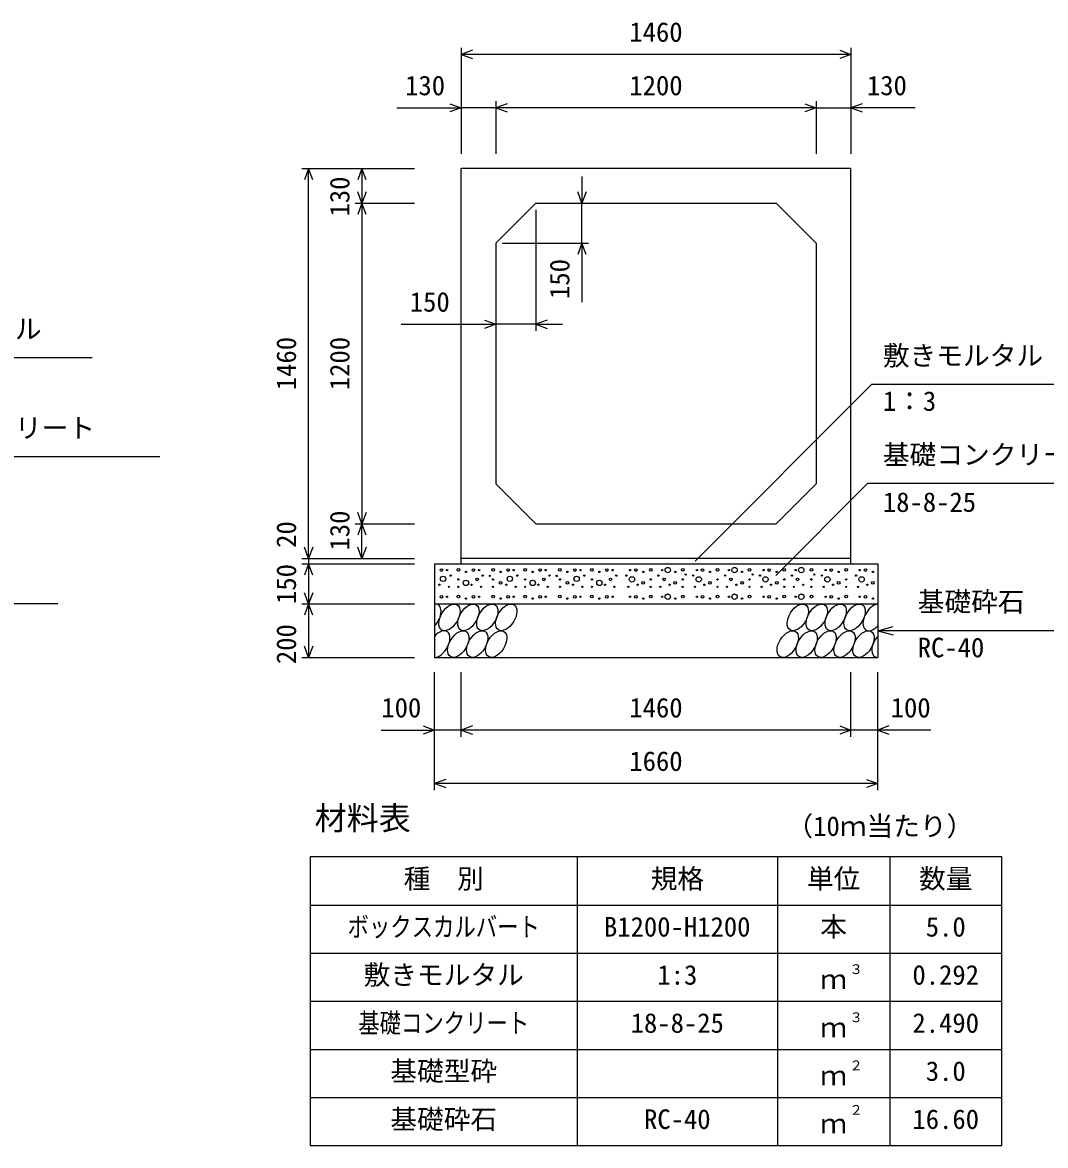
# Model space of a CAD drawing. Units: millimetres, scale not verified. Extents: x -25170 to 75630, y 0 to 35640.
# Drawn here: x 49117 to 52948, y 18185 to 22388 of the extents above; entities that cross this region are included whole.
import ezdxf
from ezdxf.enums import TextEntityAlignment as Align

# ---------------------------------------------------------------- set-up
doc = ezdxf.new("R2010")
doc.units = ezdxf.units.MM
doc.header["$LTSCALE"] = 60
for name, color, linetype, lineweight in [('DIM', 7, 'Continuous', 25), ('HATCH', 6, 'Continuous', 25), ('HYO', 3, 'Continuous', 25), ('HYO2', 4, 'Continuous', 25), ('OUTLINE', 3, 'Continuous', 25), ('TXT', 7, 'Continuous', 25)]:
    doc.layers.add(name, color=color, linetype=linetype, lineweight=lineweight)
doc.styles.add('ＭＳ ゴシック', font='')
doc.styles.get('ＭＳ ゴシック').set_extended_font_data('MS Gothic')

msp = doc.modelspace()

# ---------------------------------------------------------------- linework, layer by layer
at = {"layer": 'DIM'}
for p, q in [((50759.98, 22293.78), (50759.98, 21896.89)), ((50802.27, 22284.17), (50759.98, 22268.78)), ((52177.7, 22284.17), (52219.98, 22268.78)), ((52219.98, 22293.78), (52219.98, 21896.89)), ((52219.98, 22268.78), (50759.98, 22268.78)), ((50759.98, 22268.78), (50802.27, 22253.39)), ((52219.98, 22268.78), (52177.7, 22253.39)), ((50519.24, 22068.78), (50759.98, 22068.78)), ((50717.7, 22084.17), (50759.98, 22068.78)), ((50759.98, 22068.78), (50717.7, 22053.39)), ((50889.98, 22068.78), (50759.98, 22068.78)), ((50889.98, 22093.78), (50889.98, 21896.89)), ((50932.27, 22084.17), (50889.98, 22068.78)), ((52089.98, 22068.78), (50889.98, 22068.78)), ((50889.98, 22068.78), (50932.27, 22053.39)), ((52047.7, 22084.17), (52089.98, 22068.78)), ((52089.98, 22068.78), (52047.7, 22053.39)), ((52089.98, 22093.78), (52089.98, 21896.89)), ((52089.98, 22068.78), (52219.98, 22068.78)), ((52262.27, 22084.17), (52219.98, 22068.78)), ((52460.73, 22068.78), (52219.98, 22068.78)), ((52219.98, 22068.78), (52262.27, 22053.39)), ((50163.88, 21841.89), (50584.98, 21841.89)), ((50188.88, 21841.89), (50173.49, 21799.6)), ((50188.88, 20381.89), (50188.88, 21841.89)), ((50204.27, 21799.6), (50188.88, 21841.89)), ((50388.88, 21841.89), (50373.49, 21799.6)), ((50388.88, 21841.89), (50388.88, 21711.89)), ((50404.27, 21799.6), (50388.88, 21841.89)), ((51212.46, 21811.89), (51212.46, 21711.89)), ((50388.88, 21711.89), (50373.49, 21754.17)), ((50404.27, 21754.17), (50388.88, 21711.89)), ((51212.46, 21711.89), (51197.07, 21754.17)), ((51227.85, 21754.17), (51212.46, 21711.89)), ((50363.88, 21711.89), (50584.98, 21711.89)), ((50388.88, 21711.89), (50373.49, 21669.6)), ((50388.88, 21711.89), (50388.88, 20511.89)), ((50404.27, 21669.6), (50388.88, 21711.89)), ((51212.46, 21561.89), (51212.46, 21711.89)), ((51039.98, 21686.89), (51039.98, 21233.87)), ((50914.98, 21561.89), (51237.46, 21561.89)), ((51212.46, 21561.89), (51197.07, 21519.6)), ((51227.85, 21519.6), (51212.46, 21561.89)), ((51212.46, 21561.89), (51212.46, 21341.01)), ((50847.7, 21274.26), (50889.98, 21258.87)), ((51082.27, 21274.26), (51039.98, 21258.87)), ((50535.88, 21258.87), (50889.98, 21258.87)), ((50889.98, 21258.87), (50847.7, 21243.48)), ((51039.98, 21258.87), (50889.98, 21258.87)), ((51039.98, 21258.87), (51139.98, 21258.87)), ((51039.98, 21258.87), (51082.27, 21243.48)), ((49378.89, 21132.83), (48546.48, 21132.83)), ((51636.2, 20372.55), (52296.48, 21032.83)), ((53128.89, 21032.83), (52296.48, 21032.83)), ((49631.62, 20762.22), (48532.07, 20762.22)), ((51938.01, 20318.16), (52282.07, 20662.22)), ((53381.62, 20662.22), (52282.07, 20662.22)), ((50388.88, 20511.89), (50373.49, 20554.17)), ((50404.27, 20554.17), (50388.88, 20511.89)), ((50363.88, 20511.89), (50584.98, 20511.89)), ((50388.88, 20511.89), (50373.49, 20469.6)), ((50388.88, 20381.89), (50388.88, 20511.89)), ((50404.27, 20469.6), (50388.88, 20511.89)), ((50188.88, 20381.89), (50173.49, 20424.17)), ((50204.27, 20424.17), (50188.88, 20381.89)), ((50388.88, 20381.89), (50373.49, 20424.17)), ((50404.27, 20424.17), (50388.88, 20381.89)), ((50163.88, 20381.89), (50584.98, 20381.89)), ((50163.88, 20361.89), (50584.98, 20361.89)), ((50188.88, 20361.89), (50173.49, 20319.6)), ((50188.88, 20381.89), (50188.88, 20361.89)), ((50188.88, 20361.89), (50188.88, 20211.89)), ((50204.27, 20319.6), (50188.88, 20361.89)), ((50188.88, 20211.89), (50173.49, 20254.17)), ((50204.27, 20254.17), (50188.88, 20211.89)), ((49249.79, 20211.89), (48569.98, 20211.89)), ((50163.88, 20211.89), (50584.98, 20211.89)), ((50188.88, 20211.89), (50173.49, 20169.6)), ((50188.88, 20211.89), (50188.88, 20011.89)), ((50204.27, 20169.6), (50188.88, 20211.89)), ((52319.98, 20111.89), (52377.94, 20127.42)), ((52999.79, 20111.89), (52319.98, 20111.89)), ((52319.98, 20111.89), (52377.94, 20096.36)), ((50188.88, 20011.89), (50173.49, 20054.17)), ((50204.27, 20054.17), (50188.88, 20011.89)), ((50163.88, 20011.89), (50584.98, 20011.89)), ((50659.98, 19515.28), (50659.98, 19956.89)), ((50759.98, 19715.28), (50759.98, 19956.89)), ((52219.98, 19715.28), (52219.98, 19956.89)), ((52219.98, 19715.28), (52219.98, 19956.89)), ((52319.98, 19515.28), (52319.98, 19956.89)), ((50617.7, 19755.67), (50659.98, 19740.28)), ((50802.27, 19755.67), (50759.98, 19740.28)), ((52177.7, 19755.67), (52219.98, 19740.28)), ((52362.27, 19755.67), (52319.98, 19740.28)), ((50460.44, 19740.28), (50659.98, 19740.28)), ((50659.98, 19740.28), (50617.7, 19724.88)), ((50759.98, 19740.28), (50659.98, 19740.28)), ((52219.98, 19740.28), (50759.98, 19740.28)), ((50759.98, 19740.28), (50802.27, 19724.88)), ((52219.98, 19740.28), (52177.7, 19724.88)), ((52319.98, 19740.28), (52219.98, 19740.28)), ((52519.53, 19740.28), (52319.98, 19740.28)), ((52319.98, 19740.28), (52362.27, 19724.88)), ((50702.27, 19555.67), (50659.98, 19540.28)), ((52277.7, 19555.67), (52319.98, 19540.28)), ((52319.98, 19540.28), (50659.98, 19540.28)), ((50659.98, 19540.28), (50702.27, 19524.88)), ((52319.98, 19540.28), (52277.7, 19524.88))]:
    msp.add_line(p, q, dxfattribs=at)
at = {"layer": 'HATCH'}
for centre, radius in [((50686.02, 20339.07), 5), ((50749.95, 20339.94), 5), ((50806.02, 20339.07), 5), ((50879.95, 20339.94), 5), ((50936.02, 20339.07), 5), ((50999.95, 20339.94), 5), ((51056.02, 20339.07), 5), ((51129.95, 20339.94), 5), ((51186.02, 20339.07), 5), ((51249.95, 20339.94), 5), ((51306.02, 20339.07), 5), ((51413.94, 20339.07), 5), ((51470.01, 20339.94), 5), ((51533.94, 20339.07), 10), ((51590.01, 20339.94), 5), ((51663.94, 20339.07), 5), ((51720.01, 20339.94), 5), ((51783.94, 20339.07), 10), ((51840.01, 20339.94), 5), ((51913.94, 20339.07), 5), ((51970.01, 20339.94), 5), ((52033.94, 20339.07), 10), ((52071.84, 20339.94), 5), ((52145.76, 20339.07), 5), ((52201.84, 20339.94), 5), ((52273.83, 20339.07), 5), ((50692.56, 20306.05), 10), ((50707.05, 20339.07), 2.5), ((50721.07, 20318.05), 2.5), ((50749.95, 20304.05), 2.5), ((50777.99, 20290.92), 10), ((50777.99, 20332.06), 2.5), ((50820.04, 20304.05), 5), ((50827.05, 20339.07), 2.5), ((50841.07, 20318.05), 2.5), ((50867.53, 20317.15), 2.5), ((50879.95, 20304.05), 2.5), ((50907.99, 20332.06), 2.5), ((50942.56, 20306.05), 10), ((50957.05, 20339.07), 2.5), ((50971.07, 20318.05), 2.5), ((50999.95, 20304.05), 2.5), ((51027.99, 20290.92), 10), ((51027.99, 20332.06), 2.5), ((51070.04, 20304.05), 5), ((51077.05, 20339.07), 2.5), ((51091.07, 20318.05), 2.5), ((51117.53, 20317.15), 2.5), ((51129.95, 20304.05), 2.5), ((51157.99, 20332.06), 2.5), ((51192.56, 20306.05), 10), ((51207.05, 20339.07), 2.5), ((51221.07, 20318.05), 2.5), ((51249.95, 20304.05), 2.5), ((51277.99, 20290.92), 10), ((51277.99, 20332.06), 2.5), ((51320.04, 20304.05), 5), ((51327.05, 20339.07), 2.5), ((51341.07, 20318.05), 2.5), ((51378.89, 20318.05), 2.5), ((51399.92, 20304.05), 10), ((51392.91, 20339.07), 2.5), ((51441.98, 20332.06), 2.5), ((51470.01, 20304.05), 2.5), ((51498.89, 20318.05), 2.5), ((51512.91, 20339.07), 2.5), ((51519.92, 20304.05), 5), ((51561.98, 20332.06), 2.5), ((51590.01, 20304.05), 2.5), ((51601.35, 20322.37), 2.5), ((51628.89, 20318.05), 2.5), ((51649.92, 20304.05), 10), ((51642.91, 20339.07), 2.5), ((51691.98, 20332.06), 2.5), ((51720.01, 20304.05), 2.5), ((51748.89, 20318.05), 2.5), ((51762.91, 20339.07), 2.5), ((51769.92, 20304.05), 5), ((51811.98, 20332.06), 2.5), ((51840.01, 20304.05), 2.5), ((51851.35, 20322.37), 2.5), ((51878.89, 20318.05), 2.5), ((51899.92, 20304.05), 10), ((51892.91, 20339.07), 2.5), ((51941.98, 20332.06), 2.5), ((51970.01, 20304.05), 2.5), ((51998.89, 20318.05), 2.5), ((52012.91, 20339.07), 2.5), ((52019.92, 20304.05), 5), ((52071.84, 20304.05), 2.5), ((52083.18, 20322.37), 2.5), ((52110.71, 20318.05), 2.5), ((52131.74, 20304.05), 10), ((52124.73, 20339.07), 2.5), ((52173.8, 20332.06), 2.5), ((52201.84, 20304.05), 2.5), ((52238.78, 20318.05), 2.5), ((52259.81, 20304.05), 10), ((52252.79, 20339.07), 2.5), ((52301.86, 20332.06), 2.5), ((50679.01, 20283.91), 2.5), ((50714.06, 20276.04), 2.5), ((50749.95, 20276.04), 2.5), ((50799.01, 20283.91), 2.5), ((50834.06, 20276.04), 2.5), ((50879.95, 20276.04), 2.5), ((50907.99, 20290.92), 5), ((50929.01, 20283.91), 2.5), ((50964.06, 20276.04), 2.5), ((50999.95, 20276.04), 2.5), ((51049.01, 20283.91), 2.5), ((51084.06, 20276.04), 2.5), ((51129.95, 20276.04), 2.5), ((51157.99, 20290.92), 5), ((51179.01, 20283.91), 2.5), ((51214.06, 20276.04), 2.5), ((51249.95, 20276.04), 2.5), ((51299.01, 20283.91), 2.5), ((51334.06, 20276.04), 2.5), ((51385.9, 20276.04), 2.5), ((51420.95, 20283.91), 2.5), ((51441.98, 20290.92), 5), ((51470.01, 20276.04), 2.5), ((51505.9, 20276.04), 2.5), ((51540.95, 20283.91), 2.5), ((51561.98, 20290.92), 5), ((51590.01, 20276.04), 2.5), ((51635.9, 20276.04), 2.5), ((51670.95, 20283.91), 2.5), ((51691.98, 20290.92), 5), ((51720.01, 20276.04), 2.5), ((51755.9, 20276.04), 2.5), ((51790.95, 20283.91), 2.5), ((51811.98, 20290.92), 5), ((51840.01, 20276.04), 2.5), ((51885.9, 20276.04), 2.5), ((51920.95, 20283.91), 2.5), ((51941.98, 20290.92), 5), ((51970.01, 20276.04), 2.5), ((52005.9, 20276.04), 2.5), ((52040.95, 20283.91), 2.5), ((52071.84, 20276.04), 2.5), ((52117.72, 20276.04), 2.5), ((52152.77, 20283.91), 2.5), ((52173.8, 20290.92), 5), ((52201.84, 20276.04), 2.5), ((52245.79, 20276.04), 2.5), ((52280.83, 20283.91), 2.5), ((52301.86, 20290.92), 5), ((50686.02, 20239.07), 5), ((50707.05, 20239.07), 2.5), ((50749.95, 20239.94), 5), ((50777.99, 20232.06), 2.5), ((50806.02, 20239.07), 5), ((50827.05, 20239.07), 2.5), ((50879.95, 20239.94), 5), ((50907.99, 20232.06), 2.5), ((50936.02, 20239.07), 5), ((50957.05, 20239.07), 2.5), ((50999.95, 20239.94), 5), ((51027.99, 20232.06), 2.5), ((51056.02, 20239.07), 5), ((51077.05, 20239.07), 2.5), ((51129.95, 20239.94), 5), ((51157.99, 20232.06), 2.5), ((51186.02, 20239.07), 5), ((51207.05, 20239.07), 2.5), ((51249.95, 20239.94), 5), ((51277.99, 20232.06), 2.5), ((51306.02, 20239.07), 5), ((51327.05, 20239.07), 2.5), ((51392.91, 20239.07), 2.5), ((51413.94, 20239.07), 5), ((51441.98, 20232.06), 2.5), ((51470.01, 20239.94), 5), ((51512.91, 20239.07), 2.5), ((51533.94, 20239.07), 10), ((51561.98, 20232.06), 2.5), ((51590.01, 20239.94), 5), ((51642.91, 20239.07), 2.5), ((51663.94, 20239.07), 5), ((51691.98, 20232.06), 2.5), ((51720.01, 20239.94), 5), ((51762.91, 20239.07), 2.5), ((51783.94, 20239.07), 10), ((51811.98, 20232.06), 2.5), ((51840.01, 20239.94), 5), ((51892.91, 20239.07), 2.5), ((51913.94, 20239.07), 5), ((51941.98, 20232.06), 2.5), ((51970.01, 20239.94), 5), ((52012.91, 20239.07), 2.5), ((52033.94, 20239.07), 10), ((52071.84, 20239.94), 5), ((52124.73, 20239.07), 2.5), ((52145.76, 20239.07), 5), ((52173.8, 20232.06), 2.5), ((52201.84, 20239.94), 5), ((52252.79, 20239.07), 2.5), ((52273.83, 20239.07), 5), ((52301.86, 20232.06), 2.5)]:
    msp.add_circle(centre, radius, dxfattribs=at)
for centre in [(50716.29, 20161.88), (50787.24, 20161.88), (50858.2, 20161.88), (50929.15, 20161.88), (52020.71, 20161.88), (52091.67, 20161.88), (52162.63, 20161.88), (52233.58, 20161.88), (50749.53, 20061.89), (50820.49, 20061.89), (50891.45, 20061.89), (51983.01, 20061.89), (52053.96, 20061.89), (52124.92, 20061.89), (52195.87, 20061.89), (52266.83, 20061.89)]:
    msp.add_ellipse(centre, major_axis=(29.09, 47.08), ratio=0.5792, dxfattribs=at)
for centre, start_param, end_param in [((50645.33, 20161.88), 4.3355439, 6.7245934), ((52304.54, 20161.88), 0.4199491, 4.357003), ((50678.58, 20061.89), 3.4740877, 7.5860497), ((52337.79, 20061.89), 1.2805297, 3.4964223)]:
    msp.add_ellipse(centre, major_axis=(29.09, 47.08), ratio=0.5792, start_param=start_param, end_param=end_param, dxfattribs=at)
at = {"layer": 'HYO'}
for p, q in [((52784.98, 19265.28), (50194.98, 19265.28)), ((50194.98, 19265.28), (50194.98, 18185.28)), ((51194.98, 19265.28), (51194.98, 18185.28)), ((51944.98, 19265.28), (51944.98, 18185.28)), ((52364.98, 19265.28), (52364.98, 18185.28)), ((52784.98, 18185.28), (52784.98, 19265.28)), ((50194.98, 19085.28), (52784.98, 19085.28)), ((50194.98, 18185.28), (52784.98, 18185.28))]:
    msp.add_line(p, q, dxfattribs=at)
at = {"layer": 'HYO2'}
for p, q in [((50194.98, 18905.28), (52784.98, 18905.28)), ((50194.98, 18725.28), (52784.98, 18725.28)), ((50194.98, 18545.28), (52784.98, 18545.28)), ((50194.98, 18365.28), (52784.98, 18365.28))]:
    msp.add_line(p, q, dxfattribs=at)
at = {"layer": 'OUTLINE'}
for p, q in [((52219.98, 21841.89), (50759.98, 21841.89)), ((50759.98, 20361.89), (50759.98, 21841.89)), ((52219.98, 20361.89), (52219.98, 21841.89)), ((51039.98, 21711.89), (50889.98, 21561.89)), ((51039.98, 21711.89), (51939.98, 21711.89)), ((52089.98, 21561.89), (51939.98, 21711.89)), ((50889.98, 21561.89), (50889.98, 20661.89)), ((52089.98, 21561.89), (52089.98, 20661.89)), ((51039.98, 20511.89), (50889.98, 20661.89)), ((51939.98, 20511.89), (52089.98, 20661.89)), ((51039.98, 20511.89), (51939.98, 20511.89)), ((50659.98, 20361.89), (50659.98, 20011.89)), ((50659.98, 20361.89), (52319.98, 20361.89)), ((52219.98, 20381.89), (50759.98, 20381.89)), ((52319.98, 20361.89), (52319.98, 20011.89)), ((50659.98, 20211.89), (52319.98, 20211.89)), ((50659.98, 20011.89), (52319.98, 20011.89))]:
    msp.add_line(p, q, dxfattribs=at)

# ---------------------------------------------------------------- texts
at = {"layer": 'DIM', "style": 'ＭＳ ゴシック'}
for s, p in [('1460', (51389.98, 22293.78)), ('130', (50550.34, 22093.78)), ('1200', (51389.98, 22093.78)), ('130', (52279.62, 22093.78)), ('150', (50567.84, 21283.87)), ('敷きモルタル', (48589.33, 21182.83)), ('敷きモルタル', (52339.33, 21082.83)), ('1：3', (52339.33, 20912.72)), ('基礎コンクリート', (48589.33, 20812.22)), ('基礎コンクリート', (52339.33, 20712.22)), ('18-8-25', (52339.33, 20534.59)), ('基礎砕石', (52469.72, 20161.89)), ('RC-40', (52469.72, 19990.51)), ('100', (50461.34, 19765.28)), ('1460', (51389.98, 19765.28)), ('100', (52368.62, 19765.28)), ('1660', (51389.98, 19565.28))]:
    msp.add_text(s, height=73.31, dxfattribs=at).set_placement(p, align=Align.BOTTOM_LEFT)
for s, p in [('130', (50363.88, 21661.89)), ('150', (51187.46, 21353.39)), ('1460', (50163.88, 21011.89)), ('1200', (50363.88, 21011.89)), ('130', (50363.88, 20411.89)), ('20', (50163.88, 20421.96)), ('150', (50163.88, 20211.89)), ('200', (50163.88, 19986.89))]:
    msp.add_text(s, height=73.31, rotation=90, dxfattribs=at).set_placement(p, align=Align.BOTTOM_LEFT)
at = {"layer": 'TXT', "style": 'ＭＳ ゴシック'}
for s, height, p in [('材料表', 87.98, (50211.65, 19340.28)), ('（10ｍ当たり）', 73.31, (51978.31, 19321.94)), ('種\u3000別', 73.31, (50544.98, 19125.28)), ('規格', 73.31, (51469.98, 19125.28)), ('単位', 73.31, (52054.98, 19125.28)), ('数量', 73.31, (52474.98, 19125.28)), ('B1200-H1200', 73.31, (51294.98, 18945.28)), ('本', 73.31, (52104.98, 18945.28)), ('5.0', 73.31, (52499.98, 18945.28)), ('敷きモルタル', 73.31, (50394.98, 18765.28)), ('1:3', 73.31, (51494.98, 18765.28)), ('３', 36.66, (52214.22, 18815.89)), ('0.292', 73.31, (52449.98, 18765.28)), ('ｍ', 73.31, (52104.98, 18748.61)), ('18-8-25', 73.31, (51394.98, 18585.28)), ('３', 36.66, (52214.22, 18635.89)), ('2.490', 73.31, (52449.98, 18585.28)), ('ｍ', 73.31, (52104.98, 18568.61)), ('基礎型砕', 73.31, (50494.98, 18405.28)), ('２', 36.66, (52214.22, 18455.89)), ('3.0', 73.31, (52499.98, 18405.28)), ('ｍ', 73.31, (52104.98, 18388.61)), ('基礎砕石', 73.31, (50494.98, 18225.28)), ('２', 36.66, (52214.22, 18289.22)), ('RC-40', 73.31, (51444.98, 18225.28)), ('ｍ', 73.31, (52104.98, 18208.61)), ('16.60', 73.31, (52449.98, 18225.28))]:
    msp.add_text(s, height=height, dxfattribs=at).set_placement(p, align=Align.BOTTOM_LEFT)
at = {"layer": 'TXT', "style": 'ＭＳ ゴシック', "width": 0.8}
for s, p in [('ボックスカルバート', (50334.98, 18945.28)), ('基礎コンクリート', (50374.98, 18585.28))]:
    msp.add_text(s, height=73.31, dxfattribs=at).set_placement(p, align=Align.BOTTOM_LEFT)

doc.saveas('drawing.dxf')
